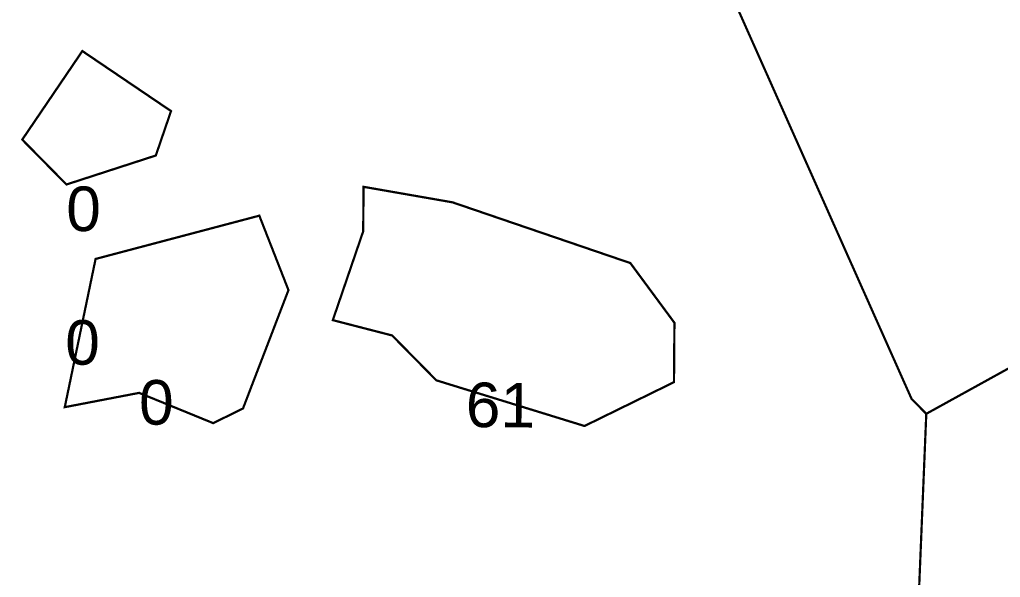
# Model space of a CAD drawing. Header units: metres. Extents: x 326467 to 340077, y 1811030 to 1824953.
# Drawn here: x 326738.8 to 327005.7, y 1813670 to 1813821.9 of the extents above; entities that cross this region are included whole.
import ezdxf

# ---------------------------------------------------------------- set-up
doc = ezdxf.new("R2010")
doc.units = ezdxf.units.M
doc.header["$MEASUREMENT"] = 0
doc.layers.add('SURVEY NO.', color=7, linetype='Continuous')
doc.layers.add('SURVEY PLOT BOUNDARY', color=35, linetype='Continuous')
doc.styles.add('PDF Arial', font='arial.ttf')

# ---------------------------------------------------------------- blocks, each defined once
blk = doc.blocks.new('16')
at = {"layer": 'SURVEY PLOT BOUNDARY', "lineweight": 18, "const_width": 0.606}
for points in [[(326921.88, 1813852.51), (326981.49, 1813718.62), (326985.5, 1813714.54), (326980.52, 1813593.28), (326866.77, 1813521.38), (326746.28, 1813623.39), (326665.74, 1813664.45), (326528.27, 1813661.46), (326528.64, 1813709.98), (326508.46, 1813714.18), (326501.37, 1813843.62)], [(327516.16, 1814377.59), (327352.65, 1814144.34), (327307.1, 1814003.18), (327241.79, 1813922.82), (327184.54, 1813838.35), (327180.38, 1813822.21), (326985.5, 1813714.54), (326981.49, 1813718.62), (326921.88, 1813852.51), (326925.98, 1813860.56), (327110.11, 1814146.22), (327150.97, 1814202.51)], [(326759.43, 1813756.72), (326759.43, 1813756.72)]]:
    blk.add_lwpolyline(points, dxfattribs=at)
for points in [[(327269.37, 1813829.61), (327304.54, 1813671.65), (327304.51, 1813667.6), (327292.28, 1813655.57), (327276.12, 1813655.69), (327256.06, 1813676.07), (327243.99, 1813684.25), (327158.79, 1813644.47), (327129.84, 1813559.78), (327097.53, 1813564.08), (327092.9, 1813487.29), (327035.96, 1813443.25), (326773.04, 1813425.06), (326769, 1813425.09), (326773.08, 1813429.11), (326866.77, 1813521.38), (326980.52, 1813593.28), (326985.5, 1813714.54), (327180.38, 1813822.21), (327184.54, 1813838.35), (327241.79, 1813922.82)], [(326775.82, 1813784.9), (326751.5, 1813777), (326739.47, 1813789.22), (326755.83, 1813813.35), (326779.96, 1813797)], [(326739.47, 1813789.22), (326751.5, 1813777), (326775.82, 1813784.9), (326779.96, 1813797), (326755.83, 1813813.35)], [(326916.84, 1813723.16), (326892.49, 1813711.22), (326852.16, 1813723.66), (326840.13, 1813735.88), (326823.99, 1813740.05), (326832.26, 1813764.25), (326832.35, 1813776.37), (326856.58, 1813772.14), (326904.96, 1813755.6), (326916.96, 1813739.33)], [(326832.35, 1813776.37), (326832.26, 1813764.25), (326823.99, 1813740.05), (326840.13, 1813735.88), (326852.16, 1813723.66), (326892.49, 1813711.22), (326916.84, 1813723.16), (326916.96, 1813739.33), (326904.96, 1813755.6), (326856.58, 1813772.14)], [(326759.43, 1813756.72), (326803.99, 1813768.51), (326811.92, 1813748.23), (326799.54, 1813715.98), (326791.43, 1813712), (326771.28, 1813720.24), (326751.04, 1813716.35)], [(326759.43, 1813756.72), (326751.04, 1813716.35), (326771.28, 1813720.24), (326791.43, 1813712), (326799.54, 1813715.98), (326811.92, 1813748.23), (326803.99, 1813768.51)]]:
    blk.add_lwpolyline(points, close=True, dxfattribs=at)
at = {"layer": 'SURVEY NO.', "attachment_point": 7, "rotation": 359.5579, "style": 'PDF Arial'}
for s, insert, char_height in [('0', (326751.4, 1813764.18), 12.13), ('0', (326751.12, 1813727.79), 12.13), ('0', (326771.21, 1813711.46), 12.13), ('61', (326860.14, 1813710.77), 12.129)]:
    blk.add_mtext(s, dxfattribs=dict(at, insert=insert, char_height=char_height))

msp = doc.modelspace()

# ---------------------------------------------------------------- block references
msp.add_blockref('16', (0, 0))

doc.saveas('drawing.dxf')
